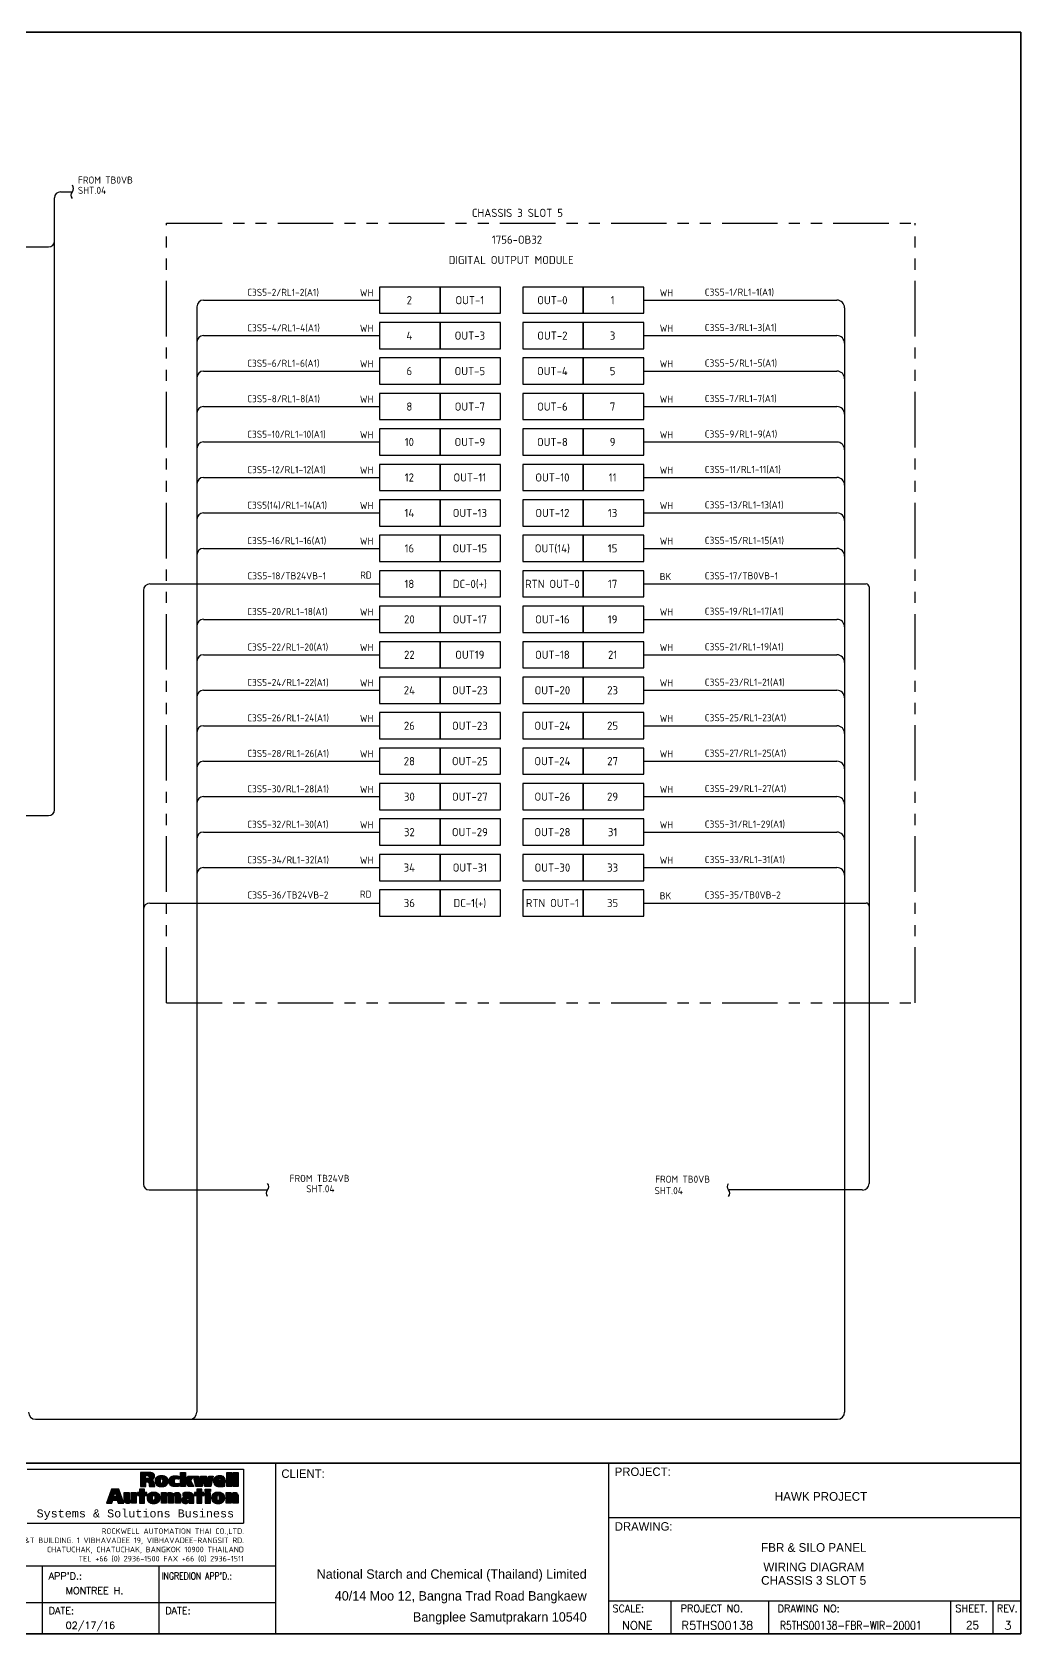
# Model space of a CAD drawing. Header units: inches. Extents: x 579627 to 667544, y 458630 to 507164.
# Drawn here: x 634833 to 636502, y 489908 to 492612 of the extents above; entities that cross this region are included whole.
import ezdxf
from ezdxf.enums import TextEntityAlignment as Align

# ---------------------------------------------------------------- set-up
doc = ezdxf.new("R2010")
doc.units = ezdxf.units.IN
doc.header["$MEASUREMENT"] = 0
doc.linetypes.add('PHANTOM2', pattern=[1.25, 0.625, -0.125, 0.125, -0.125, 0.125, -0.125])
for name, color, linetype in [('ASHADE', 7, 'Continuous'), ('GT_1', 9, 'Continuous'), ('HELPPOINT', 7, 'Continuous'), ('IE-EQUIP', 253, 'Continuous'), ('MEMBER', 7, 'Continuous'), ('RA_LOGO', 2, 'Continuous'), ('TITLE_BOX', 7, 'Continuous')]:
    doc.layers.add(name, color=color, linetype=linetype)
doc.styles.add('BOLD', font='monos.ttf')
doc.styles.add('HTX11', font='O8111901')
doc.styles.add('ISO3098B', font='ISO3098B.shx')
doc.styles.add('ROMANS', font='romans.shx', dxfattribs={"width": 0.85, "height": 25})
doc.styles.add('T1', font='browa.ttf', dxfattribs={"height": 1000})

# ---------------------------------------------------------------- blocks, each defined once
blk = doc.blocks.new('RA_LOGO1')
at = {"layer": 'RA_LOGO', "linetype": 'Continuous'}
h = blk.add_hatch(color=1, dxfattribs=at)
h.paths.add_polyline_path([(0.987, 0.539), (1.017, 0.539), (1.033, 0.538), (1.046, 0.533), (1.055, 0.521), (1.061, 0.505), (1.065, 0.484), (1.068, 0.461), (1.071, 0.439), (1.074, 0.42), (1.213, 0.42), (1.207, 0.439), (1.203, 0.46), (1.199, 0.482), (1.195, 0.504), (1.189, 0.526), (1.18, 0.545), (1.166, 0.562), (1.147, 0.575), (1.12, 0.583), (1.142, 0.59), (1.16, 0.598), (1.175, 0.609), (1.188, 0.621), (1.197, 0.637), (1.203, 0.655), (1.205, 0.677), (1.204, 0.694), (1.2, 0.709), (1.194, 0.723), (1.185, 0.734), (1.175, 0.744), (1.162, 0.752), (1.147, 0.759), (1.131, 0.763), (1.112, 0.767), (1.092, 0.769), (1.07, 0.77), (0.853, 0.77), (0.853, 0.42), (0.987, 0.42)])
h.paths.add_polyline_path([(0.981, 0.617), (0.981, 0.692), (1.018, 0.692), (1.044, 0.689), (1.063, 0.679), (1.071, 0.656), (1.066, 0.635), (1.054, 0.623), (1.036, 0.618), (1.016, 0.617)], flags=16)
h = blk.add_hatch(color=1, dxfattribs=at)
h.paths.add_polyline_path([(1.3, 0.676), (1.285, 0.67), (1.271, 0.663), (1.258, 0.654), (1.247, 0.644), (1.238, 0.633), (1.23, 0.62), (1.225, 0.606), (1.22, 0.591), (1.218, 0.574), (1.217, 0.556), (1.218, 0.538), (1.22, 0.522), (1.224, 0.506), (1.229, 0.492), (1.235, 0.479), (1.243, 0.467), (1.253, 0.456), (1.264, 0.447), (1.276, 0.438), (1.29, 0.431), (1.305, 0.425), (1.321, 0.421), (1.339, 0.417), (1.358, 0.415), (1.378, 0.415), (1.399, 0.415), (1.418, 0.417), (1.435, 0.421), (1.452, 0.425), (1.467, 0.431), (1.481, 0.438), (1.493, 0.447), (1.504, 0.456), (1.514, 0.467), (1.522, 0.479), (1.528, 0.492), (1.534, 0.506), (1.537, 0.522), (1.54, 0.538), (1.54, 0.556), (1.539, 0.574), (1.537, 0.591), (1.533, 0.606), (1.527, 0.62), (1.519, 0.633), (1.51, 0.644), (1.499, 0.654), (1.486, 0.663), (1.472, 0.67), (1.456, 0.676), (1.439, 0.681), (1.42, 0.684), (1.4, 0.686), (1.378, 0.687), (1.357, 0.686), (1.336, 0.684), (1.317, 0.681)])
h.paths.add_polyline_path([(1.36, 0.605), (1.378, 0.612), (1.396, 0.605), (1.404, 0.584), (1.406, 0.556), (1.405, 0.529), (1.401, 0.508), (1.393, 0.494), (1.378, 0.49), (1.364, 0.494), (1.356, 0.508), (1.352, 0.529), (1.351, 0.556), (1.353, 0.584)], flags=16)
for color, points in [(1, [(1.697, 0.575), (1.705, 0.591), (1.718, 0.603), (1.735, 0.61), (1.756, 0.612), (1.778, 0.61), (1.796, 0.606), (1.813, 0.599), (1.813, 0.676), (1.793, 0.681), (1.771, 0.684), (1.748, 0.686), (1.721, 0.687), (1.699, 0.686), (1.679, 0.684), (1.66, 0.681), (1.643, 0.676), (1.627, 0.67), (1.613, 0.663), (1.601, 0.654), (1.59, 0.644), (1.581, 0.633), (1.573, 0.62), (1.567, 0.606), (1.563, 0.591), (1.561, 0.574), (1.56, 0.556), (1.56, 0.538), (1.563, 0.522), (1.566, 0.506), (1.572, 0.492), (1.578, 0.479), (1.586, 0.467), (1.596, 0.456), (1.607, 0.447), (1.619, 0.438), (1.632, 0.431), (1.648, 0.425), (1.664, 0.421), (1.682, 0.417), (1.701, 0.415), (1.721, 0.415), (1.748, 0.415), (1.772, 0.418), (1.794, 0.422), (1.815, 0.428), (1.815, 0.505), (1.797, 0.496), (1.778, 0.491), (1.756, 0.49), (1.735, 0.492), (1.718, 0.5), (1.705, 0.514), (1.697, 0.531), (1.694, 0.554)]), (1, [(2.233, 0.42), (2.391, 0.42), (2.423, 0.598), (2.424, 0.598), (2.455, 0.42), (2.612, 0.42), (2.671, 0.681), (2.556, 0.681), (2.533, 0.511), (2.532, 0.511), (2.503, 0.681), (2.351, 0.681), (2.324, 0.511), (2.323, 0.511), (2.298, 0.681), (2.174, 0.681)]), (1, [(3.007, 0.42), (3.13, 0.42), (3.13, 0.769), (3.007, 0.769)]), (1, [(3.292, 0.769), (3.169, 0.769), (3.169, 0.42), (3.292, 0.42)]), (252, [(0.745, 0.265), (0.617, 0.265), (0.617, 0.112), (0.617, 0.096), (0.611, 0.082), (0.594, 0.076), (0.579, 0.082), (0.573, 0.096), (0.572, 0.112), (0.572, 0.265), (0.444, 0.265), (0.444, 0.081), (0.445, 0.062), (0.449, 0.046), (0.455, 0.031), (0.465, 0.018), (0.478, 0.008), (0.494, 0.001), (0.513, -0.004), (0.537, -0.006), (0.558, -0.004), (0.579, 0.001), (0.597, 0.011), (0.612, 0.026), (0.625, 0.047), (0.625, 0), (0.745, 0)]), (252, [(0.956, 0.191), (1.011, 0.191), (1.011, 0.265), (0.956, 0.265), (0.956, 0.355), (0.828, 0.355), (0.828, 0.265), (0.774, 0.265), (0.774, 0.191), (0.828, 0.191), (0.828, 0), (0.956, 0)]), (252, [(1.505, 0.153), (1.505, 0.169), (1.511, 0.183), (1.528, 0.189), (1.543, 0.183), (1.549, 0.169), (1.55, 0.153), (1.55, 0), (1.678, 0), (1.678, 0.153), (1.679, 0.169), (1.685, 0.183), (1.701, 0.189), (1.717, 0.183), (1.723, 0.169), (1.724, 0.153), (1.724, 0), (1.852, 0), (1.852, 0.159), (1.851, 0.173), (1.851, 0.187), (1.85, 0.202), (1.847, 0.215), (1.843, 0.228), (1.836, 0.24), (1.827, 0.25), (1.816, 0.259), (1.8, 0.265), (1.781, 0.269), (1.758, 0.271), (1.738, 0.269), (1.717, 0.264), (1.698, 0.255), (1.682, 0.242), (1.672, 0.225), (1.663, 0.242), (1.649, 0.255), (1.631, 0.264), (1.61, 0.269), (1.589, 0.271), (1.57, 0.27), (1.551, 0.266), (1.535, 0.259), (1.52, 0.249), (1.508, 0.236), (1.497, 0.217), (1.497, 0.265), (1.377, 0.265), (1.377, 0), (1.505, 0)]), (252, [(2.257, 0), (2.386, 0), (2.386, 0.191), (2.441, 0.191), (2.441, 0.265), (2.386, 0.265), (2.386, 0.355), (2.257, 0.355), (2.257, 0.265), (2.203, 0.265), (2.203, 0.191), (2.257, 0.191)]), (252, [(3.117, 0.153), (3.117, 0.169), (3.123, 0.183), (3.14, 0.189), (3.155, 0.183), (3.161, 0.169), (3.162, 0.153), (3.162, 0), (3.29, 0), (3.29, 0.184), (3.289, 0.203), (3.285, 0.219), (3.279, 0.234), (3.269, 0.247), (3.256, 0.257), (3.24, 0.265), (3.221, 0.269), (3.197, 0.271), (3.176, 0.269), (3.155, 0.263), (3.137, 0.253), (3.122, 0.239), (3.109, 0.217), (3.109, 0.265), (2.989, 0.265), (2.989, 0), (3.117, 0)])]:
    blk.add_hatch(color=color, dxfattribs=at).paths.add_polyline_path(points)
h = blk.add_hatch(color=1, dxfattribs=at)
h.paths.add_polyline_path([(1.973, 0.769), (1.847, 0.769), (1.847, 0.42), (1.973, 0.42), (1.973, 0.566)])
h.paths.add_polyline_path([(1.974, 0.566), (2.045, 0.42), (2.187, 0.42), (2.101, 0.566), (2.173, 0.681), (2.036, 0.681)])
h = blk.add_hatch(color=1, dxfattribs=at)
h.paths.add_polyline_path([(2.817, 0.415), (2.838, 0.415), (2.859, 0.415), (2.88, 0.416), (2.901, 0.418), (2.92, 0.421), (2.938, 0.425), (2.956, 0.43), (2.956, 0.497), (2.939, 0.49), (2.918, 0.485), (2.895, 0.482), (2.87, 0.481), (2.849, 0.482), (2.83, 0.485), (2.815, 0.493), (2.804, 0.504), (2.8, 0.521), (2.975, 0.521), (2.975, 0.536), (2.974, 0.555), (2.972, 0.572), (2.969, 0.589), (2.965, 0.605), (2.96, 0.619), (2.953, 0.632), (2.944, 0.645), (2.934, 0.655), (2.922, 0.665), (2.909, 0.673), (2.894, 0.679), (2.877, 0.683), (2.858, 0.686), (2.838, 0.687), (2.816, 0.686), (2.795, 0.684), (2.777, 0.681), (2.759, 0.676), (2.744, 0.67), (2.73, 0.663), (2.717, 0.654), (2.706, 0.644), (2.697, 0.633), (2.69, 0.62), (2.684, 0.606), (2.679, 0.591), (2.677, 0.574), (2.676, 0.556), (2.677, 0.538), (2.679, 0.522), (2.683, 0.507), (2.688, 0.492), (2.694, 0.479), (2.702, 0.467), (2.712, 0.456), (2.723, 0.447), (2.735, 0.438), (2.749, 0.431), (2.764, 0.425), (2.78, 0.421), (2.798, 0.417)])
h.paths.add_polyline_path([(2.799, 0.576), (2.801, 0.598), (2.811, 0.618), (2.834, 0.627), (2.855, 0.618), (2.864, 0.598), (2.865, 0.576)], flags=16)
h = blk.add_hatch(color=252, dxfattribs=at)
h.paths.add_polyline_path([(0.272, 0.077), (0.296, 0), (0.439, 0), (0.312, 0.355), (0.124, 0.355), (0, 0), (0.136, 0), (0.158, 0.077)])
h.paths.add_polyline_path([(0.255, 0.162), (0.177, 0.162), (0.216, 0.28)], flags=16)
h = blk.add_hatch(color=252, dxfattribs=at)
h.paths.add_polyline_path([(1.14, -0.003), (1.159, -0.005), (1.18, -0.006), (1.201, -0.005), (1.22, -0.003), (1.238, 0), (1.255, 0.005), (1.27, 0.011), (1.284, 0.018), (1.297, 0.027), (1.308, 0.036), (1.317, 0.047), (1.326, 0.06), (1.333, 0.073), (1.338, 0.087), (1.342, 0.103), (1.344, 0.12), (1.345, 0.137), (1.344, 0.156), (1.341, 0.173), (1.337, 0.188), (1.331, 0.203), (1.323, 0.216), (1.313, 0.227), (1.302, 0.238), (1.29, 0.246), (1.275, 0.254), (1.259, 0.26), (1.242, 0.265), (1.223, 0.268), (1.202, 0.27), (1.18, 0.271), (1.158, 0.27), (1.137, 0.268), (1.118, 0.265), (1.101, 0.26), (1.085, 0.254), (1.071, 0.246), (1.058, 0.238), (1.047, 0.227), (1.038, 0.216), (1.03, 0.203), (1.024, 0.188), (1.02, 0.173), (1.017, 0.156), (1.016, 0.137), (1.017, 0.12), (1.019, 0.103), (1.023, 0.087), (1.028, 0.073), (1.035, 0.06), (1.043, 0.047), (1.053, 0.036), (1.064, 0.027), (1.076, 0.018), (1.09, 0.011), (1.105, 0.005), (1.122, 0)])
h.paths.add_polyline_path([(1.165, 0.075), (1.157, 0.089), (1.153, 0.111), (1.152, 0.137), (1.154, 0.166), (1.162, 0.187), (1.18, 0.195), (1.198, 0.187), (1.207, 0.166), (1.208, 0.137), (1.207, 0.111), (1.204, 0.089), (1.195, 0.075), (1.18, 0.07)], flags=16)
h = blk.add_hatch(color=252, dxfattribs=at)
h.paths.add_polyline_path([(1.883, 0.052), (1.889, 0.036), (1.899, 0.023), (1.911, 0.012), (1.926, 0.004), (1.942, -0.001), (1.96, -0.005), (1.978, -0.006), (1.999, -0.004), (2.019, 0.001), (2.037, 0.01), (2.052, 0.022), (2.065, 0.04), (2.065, 0), (2.184, 0), (2.184, 0.161), (2.183, 0.18), (2.179, 0.197), (2.173, 0.212), (2.165, 0.225), (2.155, 0.236), (2.144, 0.245), (2.131, 0.252), (2.117, 0.258), (2.102, 0.263), (2.086, 0.266), (2.07, 0.268), (2.054, 0.27), (2.038, 0.271), (2.022, 0.271), (1.995, 0.27), (1.973, 0.269), (1.953, 0.266), (1.933, 0.261), (1.911, 0.256), (1.911, 0.181), (1.932, 0.19), (1.954, 0.197), (1.977, 0.202), (2, 0.204), (2.019, 0.203), (2.037, 0.2), (2.053, 0.194), (2.063, 0.183), (2.067, 0.165), (2.053, 0.167), (2.036, 0.168), (2.018, 0.169), (2, 0.168), (1.983, 0.167), (1.965, 0.164), (1.948, 0.16), (1.933, 0.154), (1.918, 0.147), (1.906, 0.137), (1.896, 0.125), (1.888, 0.11), (1.883, 0.092), (1.881, 0.072)])
h.paths.add_polyline_path([(1.998, 0.086), (2.007, 0.106), (2.028, 0.115), (2.055, 0.116), (2.067, 0.116), (2.067, 0.108), (2.063, 0.086), (2.05, 0.068), (2.028, 0.061), (2.011, 0.064), (2.001, 0.072)], flags=16)
h = blk.add_hatch(color=252, dxfattribs=at)
h.paths.add_polyline_path([(2.471, 0), (2.599, 0), (2.599, 0.264), (2.471, 0.264)])
h.paths.add_polyline_path([(2.599, 0.296), (2.599, 0.355), (2.471, 0.355), (2.471, 0.296)])
h = blk.add_hatch(color=252, dxfattribs=at)
h.paths.add_polyline_path([(2.751, -0.003), (2.77, -0.005), (2.791, -0.006), (2.811, -0.005), (2.831, -0.003), (2.849, 0), (2.865, 0.005), (2.881, 0.011), (2.895, 0.018), (2.907, 0.027), (2.918, 0.036), (2.928, 0.047), (2.936, 0.06), (2.943, 0.073), (2.948, 0.087), (2.952, 0.103), (2.955, 0.12), (2.955, 0.137), (2.954, 0.156), (2.952, 0.173), (2.947, 0.188), (2.941, 0.203), (2.934, 0.216), (2.924, 0.227), (2.913, 0.238), (2.9, 0.246), (2.886, 0.254), (2.87, 0.26), (2.852, 0.265), (2.833, 0.268), (2.813, 0.27), (2.791, 0.271), (2.769, 0.27), (2.748, 0.268), (2.729, 0.265), (2.711, 0.26), (2.695, 0.254), (2.681, 0.246), (2.669, 0.238), (2.658, 0.227), (2.648, 0.216), (2.64, 0.203), (2.634, 0.188), (2.63, 0.173), (2.628, 0.156), (2.627, 0.137), (2.627, 0.12), (2.63, 0.103), (2.633, 0.087), (2.639, 0.073), (2.645, 0.06), (2.654, 0.047), (2.663, 0.036), (2.674, 0.027), (2.687, 0.018), (2.701, 0.011), (2.716, 0.005), (2.733, 0)])
h.paths.add_polyline_path([(2.776, 0.075), (2.768, 0.089), (2.764, 0.111), (2.763, 0.137), (2.765, 0.166), (2.773, 0.187), (2.791, 0.195), (2.809, 0.187), (2.817, 0.166), (2.819, 0.137), (2.818, 0.111), (2.814, 0.089), (2.806, 0.075), (2.791, 0.07)], flags=16)
at = {"layer": 'RA_LOGO', "color": 1, "linetype": 'Continuous'}
for points in [[(1.147, 0.759), (1.131, 0.763), (1.112, 0.767), (1.092, 0.769), (1.07, 0.77), (0.853, 0.77), (0.853, 0.42), (0.987, 0.42), (0.987, 0.539), (1.017, 0.539), (1.033, 0.538), (1.046, 0.533), (1.055, 0.521), (1.061, 0.505), (1.065, 0.484), (1.068, 0.461), (1.071, 0.439), (1.074, 0.42), (1.213, 0.42), (1.207, 0.439), (1.203, 0.46), (1.199, 0.482), (1.195, 0.504), (1.189, 0.526), (1.18, 0.545), (1.166, 0.562), (1.147, 0.575), (1.121, 0.583), (1.121, 0.584), (1.142, 0.59), (1.16, 0.598), (1.175, 0.609), (1.188, 0.621), (1.197, 0.637), (1.203, 0.655), (1.205, 0.677), (1.204, 0.694), (1.2, 0.709), (1.194, 0.723), (1.185, 0.734), (1.175, 0.744), (1.162, 0.752)], [(1.016, 0.617), (0.981, 0.617), (0.981, 0.692), (1.018, 0.692), (1.044, 0.689), (1.063, 0.679), (1.071, 0.656), (1.066, 0.635), (1.054, 0.623), (1.036, 0.618)], [(1.456, 0.676), (1.439, 0.681), (1.42, 0.684), (1.4, 0.686), (1.378, 0.687), (1.357, 0.686), (1.336, 0.684), (1.317, 0.681), (1.3, 0.676), (1.285, 0.67), (1.271, 0.663), (1.258, 0.654), (1.247, 0.644), (1.238, 0.633), (1.23, 0.62), (1.225, 0.606), (1.22, 0.591), (1.218, 0.574), (1.217, 0.556), (1.217, 0.556), (1.218, 0.538), (1.22, 0.522), (1.224, 0.506), (1.229, 0.492), (1.235, 0.479), (1.243, 0.467), (1.253, 0.456), (1.264, 0.447), (1.276, 0.438), (1.29, 0.431), (1.305, 0.425), (1.321, 0.421), (1.339, 0.417), (1.358, 0.415), (1.378, 0.415), (1.399, 0.415), (1.418, 0.417), (1.435, 0.421), (1.452, 0.425), (1.467, 0.431), (1.481, 0.438), (1.493, 0.447), (1.504, 0.456), (1.514, 0.467), (1.522, 0.479), (1.528, 0.492), (1.534, 0.506), (1.537, 0.522), (1.54, 0.538), (1.54, 0.556), (1.539, 0.574), (1.537, 0.591), (1.533, 0.606), (1.527, 0.62), (1.519, 0.633), (1.51, 0.644), (1.499, 0.654), (1.486, 0.663), (1.472, 0.67)], [(1.351, 0.556), (1.353, 0.584), (1.36, 0.605), (1.378, 0.612), (1.396, 0.605), (1.404, 0.584), (1.406, 0.556), (1.405, 0.529), (1.401, 0.508), (1.393, 0.494), (1.378, 0.49), (1.364, 0.494), (1.356, 0.508), (1.352, 0.529)], [(1.679, 0.684), (1.699, 0.686), (1.721, 0.687), (1.748, 0.686), (1.771, 0.684), (1.793, 0.681), (1.813, 0.676), (1.813, 0.599), (1.796, 0.606), (1.778, 0.61), (1.756, 0.612), (1.735, 0.61), (1.718, 0.603), (1.705, 0.591), (1.697, 0.575), (1.694, 0.554), (1.697, 0.531), (1.705, 0.514), (1.718, 0.5), (1.735, 0.492), (1.756, 0.49), (1.778, 0.491), (1.797, 0.496), (1.815, 0.505), (1.815, 0.428), (1.794, 0.422), (1.772, 0.418), (1.748, 0.415), (1.721, 0.415), (1.701, 0.415), (1.682, 0.417), (1.664, 0.421), (1.648, 0.425), (1.632, 0.431), (1.619, 0.438), (1.607, 0.447), (1.596, 0.456), (1.586, 0.467), (1.578, 0.479), (1.572, 0.492), (1.566, 0.506), (1.563, 0.522), (1.56, 0.538), (1.56, 0.556), (1.561, 0.574), (1.563, 0.591), (1.567, 0.606), (1.573, 0.62), (1.581, 0.633), (1.59, 0.644), (1.601, 0.654), (1.613, 0.663), (1.627, 0.67), (1.643, 0.676), (1.66, 0.681)], [(1.973, 0.42), (1.847, 0.42), (1.847, 0.769), (1.973, 0.769), (1.973, 0.566), (1.974, 0.566), (1.973, 0.566)], [(2.045, 0.42), (1.974, 0.566), (2.036, 0.681), (2.173, 0.681), (2.101, 0.566), (2.187, 0.42)], [(2.455, 0.42), (2.424, 0.598), (2.423, 0.598), (2.391, 0.42), (2.233, 0.42), (2.174, 0.681), (2.298, 0.681), (2.323, 0.511), (2.324, 0.511), (2.351, 0.681), (2.503, 0.681), (2.532, 0.511), (2.533, 0.511), (2.556, 0.681), (2.671, 0.681), (2.612, 0.42)], [(2.817, 0.415), (2.838, 0.415), (2.859, 0.415), (2.88, 0.416), (2.901, 0.418), (2.92, 0.421), (2.938, 0.425), (2.956, 0.43), (2.956, 0.497), (2.939, 0.49), (2.918, 0.485), (2.895, 0.482), (2.87, 0.481), (2.849, 0.482), (2.83, 0.485), (2.815, 0.493), (2.804, 0.504), (2.8, 0.521), (2.975, 0.521), (2.975, 0.536), (2.974, 0.555), (2.972, 0.572), (2.969, 0.589), (2.965, 0.605), (2.96, 0.619), (2.953, 0.632), (2.944, 0.645), (2.934, 0.655), (2.922, 0.665), (2.909, 0.673), (2.894, 0.679), (2.877, 0.683), (2.858, 0.686), (2.838, 0.687), (2.816, 0.686), (2.795, 0.684), (2.777, 0.681), (2.759, 0.676), (2.744, 0.67), (2.73, 0.663), (2.717, 0.654), (2.706, 0.644), (2.697, 0.633), (2.69, 0.62), (2.684, 0.606), (2.679, 0.591), (2.677, 0.574), (2.676, 0.556), (2.676, 0.556), (2.677, 0.538), (2.679, 0.522), (2.683, 0.507), (2.688, 0.492), (2.694, 0.479), (2.702, 0.467), (2.712, 0.456), (2.723, 0.447), (2.735, 0.438), (2.749, 0.431), (2.764, 0.425), (2.78, 0.421), (2.798, 0.417)], [(2.865, 0.576), (2.799, 0.576), (2.801, 0.598), (2.811, 0.618), (2.834, 0.627), (2.855, 0.618), (2.864, 0.598)], [(3.007, 0.42), (3.007, 0.769), (3.13, 0.769), (3.13, 0.42)], [(3.169, 0.42), (3.169, 0.769), (3.292, 0.769), (3.292, 0.42)]]:
    blk.add_lwpolyline(points, close=True, dxfattribs=at)
at = {"layer": 'RA_LOGO', "color": 252, "linetype": 'Continuous'}
for points in [[(0.296, 0), (0.439, 0), (0.312, 0.355), (0.124, 0.355), (0, 0), (0.136, 0), (0.158, 0.077), (0.272, 0.077)], [(0.216, 0.279), (0.217, 0.279), (0.255, 0.162), (0.177, 0.162)], [(0.455, 0.031), (0.449, 0.046), (0.445, 0.062), (0.444, 0.081), (0.444, 0.265), (0.572, 0.265), (0.572, 0.112), (0.573, 0.096), (0.579, 0.082), (0.594, 0.076), (0.611, 0.082), (0.617, 0.096), (0.617, 0.112), (0.617, 0.265), (0.745, 0.265), (0.745, 0), (0.625, 0), (0.625, 0.045), (0.624, 0.045), (0.612, 0.026), (0.597, 0.011), (0.579, 0.001), (0.558, -0.004), (0.537, -0.006), (0.513, -0.004), (0.494, 0.001), (0.478, 0.008), (0.465, 0.018)], [(0.956, 0.191), (1.011, 0.191), (1.011, 0.265), (0.956, 0.265), (0.956, 0.355), (0.828, 0.355), (0.828, 0.265), (0.774, 0.265), (0.774, 0.191), (0.828, 0.191), (0.828, 0), (0.956, 0)], [(1.158, 0.27), (1.137, 0.268), (1.118, 0.265), (1.101, 0.26), (1.085, 0.254), (1.071, 0.246), (1.058, 0.238), (1.047, 0.227), (1.038, 0.216), (1.03, 0.203), (1.024, 0.188), (1.02, 0.173), (1.017, 0.156), (1.016, 0.137), (1.016, 0.137), (1.017, 0.12), (1.019, 0.103), (1.023, 0.087), (1.028, 0.073), (1.035, 0.06), (1.043, 0.047), (1.053, 0.036), (1.064, 0.027), (1.076, 0.018), (1.09, 0.011), (1.105, 0.005), (1.122, 0), (1.14, -0.003), (1.159, -0.005), (1.18, -0.006), (1.201, -0.005), (1.22, -0.003), (1.238, 0), (1.255, 0.005), (1.27, 0.011), (1.284, 0.018), (1.297, 0.027), (1.308, 0.036), (1.317, 0.047), (1.326, 0.06), (1.333, 0.073), (1.338, 0.087), (1.342, 0.103), (1.344, 0.12), (1.345, 0.137), (1.345, 0.137), (1.344, 0.156), (1.341, 0.173), (1.337, 0.188), (1.331, 0.203), (1.323, 0.216), (1.313, 0.227), (1.302, 0.238), (1.29, 0.246), (1.275, 0.254), (1.259, 0.26), (1.242, 0.265), (1.223, 0.268), (1.202, 0.27), (1.18, 0.271), (1.18, 0.271)], [(1.152, 0.137), (1.154, 0.166), (1.162, 0.187), (1.18, 0.195), (1.198, 0.187), (1.207, 0.166), (1.208, 0.137), (1.207, 0.111), (1.204, 0.089), (1.195, 0.075), (1.18, 0.07), (1.165, 0.075), (1.157, 0.089), (1.153, 0.111)], [(1.549, 0.169), (1.543, 0.183), (1.528, 0.189), (1.511, 0.183), (1.505, 0.169), (1.505, 0.153), (1.505, 0), (1.377, 0), (1.377, 0.265), (1.497, 0.265), (1.497, 0.219), (1.499, 0.219), (1.508, 0.236), (1.52, 0.249), (1.535, 0.259), (1.551, 0.266), (1.57, 0.27), (1.589, 0.271), (1.61, 0.269), (1.631, 0.264), (1.649, 0.255), (1.663, 0.242), (1.672, 0.226), (1.673, 0.226), (1.682, 0.242), (1.698, 0.255), (1.717, 0.264), (1.738, 0.269), (1.758, 0.271), (1.781, 0.269), (1.8, 0.265), (1.816, 0.259), (1.827, 0.25), (1.836, 0.24), (1.843, 0.228), (1.847, 0.215), (1.85, 0.202), (1.851, 0.187), (1.851, 0.173), (1.852, 0.159), (1.852, 0), (1.724, 0), (1.724, 0.153), (1.723, 0.169), (1.717, 0.183), (1.701, 0.189), (1.685, 0.183), (1.679, 0.169), (1.678, 0.153), (1.678, 0), (1.55, 0), (1.55, 0.153)], [(1.973, 0.269), (1.953, 0.266), (1.933, 0.261), (1.911, 0.256), (1.911, 0.181), (1.932, 0.19), (1.954, 0.197), (1.977, 0.202), (2, 0.204), (2.019, 0.203), (2.037, 0.2), (2.053, 0.194), (2.063, 0.183), (2.067, 0.165), (2.053, 0.167), (2.036, 0.168), (2.018, 0.169), (2, 0.168), (1.983, 0.167), (1.965, 0.164), (1.948, 0.16), (1.933, 0.154), (1.918, 0.147), (1.906, 0.137), (1.896, 0.125), (1.888, 0.11), (1.883, 0.092), (1.881, 0.072), (1.881, 0.072), (1.883, 0.052), (1.889, 0.036), (1.899, 0.023), (1.911, 0.012), (1.926, 0.004), (1.942, -0.001), (1.96, -0.005), (1.978, -0.006), (1.999, -0.004), (2.019, 0.001), (2.037, 0.01), (2.052, 0.022), (2.064, 0.038), (2.065, 0.038), (2.065, 0), (2.184, 0), (2.184, 0.161), (2.183, 0.18), (2.179, 0.197), (2.173, 0.212), (2.165, 0.225), (2.155, 0.236), (2.144, 0.245), (2.131, 0.252), (2.117, 0.258), (2.102, 0.263), (2.086, 0.266), (2.07, 0.268), (2.054, 0.27), (2.038, 0.271), (2.022, 0.271), (1.995, 0.27)], [(2.067, 0.108), (2.063, 0.086), (2.05, 0.068), (2.028, 0.061), (2.011, 0.064), (2.001, 0.072), (1.998, 0.086), (2.007, 0.106), (2.028, 0.115), (2.055, 0.116), (2.067, 0.116)], [(2.386, 0), (2.386, 0.191), (2.441, 0.191), (2.441, 0.265), (2.386, 0.265), (2.386, 0.355), (2.257, 0.355), (2.257, 0.265), (2.203, 0.265), (2.203, 0.191), (2.257, 0.191), (2.257, 0)], [(2.471, 0.296), (2.471, 0.355), (2.599, 0.355), (2.599, 0.296)], [(2.599, 0), (2.599, 0.264), (2.471, 0.264), (2.471, 0)], [(2.87, 0.26), (2.852, 0.265), (2.833, 0.268), (2.813, 0.27), (2.791, 0.271), (2.769, 0.27), (2.748, 0.268), (2.729, 0.265), (2.711, 0.26), (2.695, 0.254), (2.681, 0.246), (2.669, 0.238), (2.658, 0.227), (2.648, 0.216), (2.64, 0.203), (2.634, 0.188), (2.63, 0.173), (2.628, 0.156), (2.627, 0.137), (2.627, 0.137), (2.627, 0.12), (2.63, 0.103), (2.633, 0.087), (2.639, 0.073), (2.645, 0.06), (2.654, 0.047), (2.663, 0.036), (2.674, 0.027), (2.687, 0.018), (2.701, 0.011), (2.716, 0.005), (2.733, 0), (2.751, -0.003), (2.77, -0.005), (2.791, -0.006), (2.811, -0.005), (2.831, -0.003), (2.849, 0), (2.865, 0.005), (2.881, 0.011), (2.895, 0.018), (2.907, 0.027), (2.918, 0.036), (2.928, 0.047), (2.936, 0.06), (2.943, 0.073), (2.948, 0.087), (2.952, 0.103), (2.955, 0.12), (2.955, 0.137), (2.955, 0.137), (2.954, 0.156), (2.952, 0.173), (2.947, 0.188), (2.941, 0.203), (2.934, 0.216), (2.924, 0.227), (2.913, 0.238), (2.9, 0.246), (2.886, 0.254)], [(2.763, 0.137), (2.765, 0.166), (2.773, 0.187), (2.791, 0.195), (2.809, 0.187), (2.817, 0.166), (2.819, 0.137), (2.818, 0.111), (2.814, 0.089), (2.806, 0.075), (2.791, 0.07), (2.776, 0.075), (2.768, 0.089), (2.764, 0.111)], [(3.117, 0.169), (3.117, 0.153), (3.117, 0), (2.989, 0), (2.989, 0.265), (3.109, 0.265), (3.109, 0.219), (3.11, 0.219), (3.122, 0.239), (3.137, 0.253), (3.155, 0.263), (3.176, 0.269), (3.197, 0.271), (3.221, 0.269), (3.24, 0.265), (3.256, 0.257), (3.269, 0.247), (3.279, 0.234), (3.285, 0.219), (3.289, 0.203), (3.29, 0.184), (3.29, 0), (3.162, 0), (3.162, 0.153), (3.161, 0.169), (3.155, 0.183), (3.14, 0.189), (3.123, 0.183)]]:
    blk.add_lwpolyline(points, close=True, dxfattribs=at)
blk = doc.blocks.new('TPA')
at = {"color": 0}
for p, q in [((565225.5, 502262.6), (565640.1, 502262.6)), ((565640.1, 502262.6), (565640.1, 502159)), ((565225.5, 502159), (565640.1, 502159))]:
    blk.add_line(p, q, dxfattribs=at)
at = {"color": 4}
for p, q in [((566459.5, 502010.1), (566459.5, 501946.4)), ((566647.2, 502010.1), (566647.2, 501946.4))]:
    blk.add_line(p, q, dxfattribs=at)
at = {"color": 4, "ltscale": 0.5}
for p, q in [((566996.2, 502010.1), (566996.2, 501946.4)), ((566996.2, 502010.1), (566996.2, 501946.4)), ((567077.1, 502010.1), (567077.1, 501946.4)), ((567077.1, 502010.1), (567077.1, 501946.4))]:
    blk.add_line(p, q, dxfattribs=at)
at = {"layer": 'GT_1', "color": 4}
for p, q in [((566341, 501946.4), (566341, 502273.8)), ((566341, 501946.4), (566341, 502273.8)), ((566341, 502010.1), (567131, 502010.1))]:
    blk.add_line(p, q, dxfattribs=at)
at = {"layer": 'GT_1', "color": 4, "flags": 128}
for points in [[(565702.1, 501946.4), (565702.1, 502273.8)], [(566341, 501946.4), (566341, 502273.8)], [(565702.1, 502076.3), (564807.7, 502076.3)], [(565254.9, 501946.4), (565254.9, 502076.3)], [(565478.5, 501946.4), (565478.5, 502076.3)], [(565702.1, 502006.4), (564807.7, 502006.4)]]:
    blk.add_lwpolyline(points, dxfattribs=at)
at = {"layer": 'HELPPOINT', "color": 4, "lineweight": 35}
for p, q in [((562706.8, 505019.3), (567131, 505019.3)), ((562706.8, 505019.3), (567131, 505019.3)), ((567131, 505019.3), (567131, 501946.4)), ((567131, 505019.3), (567131, 501946.4)), ((567131, 501946.4), (562706.8, 501946.4)), ((567131, 501946.4), (562706.8, 501946.4))]:
    blk.add_line(p, q, dxfattribs=at)
at = {"layer": 'HELPPOINT', "color": 4}
for p, q in [((566341, 502169.7), (567131, 502169.7)), ((566341, 502169.7), (567131, 502169.7)), ((566341, 502010.1), (567131, 502010.1))]:
    blk.add_line(p, q, dxfattribs=at)
at = {"layer": 'MEMBER', "color": 4, "lineweight": 35}
blk.add_line((562706.8, 502273.8), (567131, 502273.8), dxfattribs=at)
blk.add_line((562706.8, 502273.8), (567131, 502273.8), dxfattribs=at)
at = {"layer": 'MEMBER', "color": 4}
for p, q in [((566341, 502169.7), (567131, 502169.7)), ((566341, 502169.7), (567131, 502169.7)), ((566341, 502010.1), (567131, 502010.1)), ((566341, 502010.1), (567131, 502010.1))]:
    blk.add_line(p, q, dxfattribs=at)
at = {"color": 0, "xscale": 76.7727272878401, "yscale": 76.77272728795651, "zscale": 76.772727288}
blk.add_blockref('RA_LOGO1', (565377.2, 502197.1), dxfattribs=at)
at = {"color": 4, "ltscale": 100, "style": 'HTX11'}
for s, p in [('HAWK PROJECT', (566747.6, 502210.2)), ('FBR & SILO PANEL', (566733.8, 502112.3)), ('WIRING DIAGRAM', (566733.8, 502074.9))]:
    blk.add_text(s, height=16.696, dxfattribs=at).set_placement(p, align=Align.MIDDLE_CENTER)
at = {"color": 0, "insert": (565243.3, 502185.3), "char_height": 15.355, "width": 438.272, "attachment_point": 1, "style": 'BOLD'}
blk.add_mtext('{\\W1.04;Systems & Solutions Business}', dxfattribs=at)
at = {"color": 4, "insert": (565640.9, 502148.9), "char_height": 10.5571, "width": 527.854, "attachment_point": 3, "style": 'ISO3098B'}
blk.add_mtext('ROCKWELL AUTOMATION THAI CO.,LTD.\\P22 FLOOR. TP&T BUILDING. 1 VIBHAVADEE 19, VIBHAVADEE-RANGSIT RD. CHATUCHAK, CHATUCHAK, BANGKOK 10900 THAILAND\\PTEL +66 (0) 2936-1500 FAX +66 (0) 2936-1511', dxfattribs=at)
at = {"style": 'HTX11'}
for tag, p in [('A', (566704.3, 502037.1)), ('B', (567038.2, 501963.3))]:
    blk.add_attdef(tag, text='', height=16.8, dxfattribs=at).set_placement(p, align=Align.MIDDLE_CENTER)
at = {"layer": 'GT_1', "color": 4, "style": 'HTX11'}
for s, p in [('CLIENT:', (565712.8, 502245.8)), ('PROJECT:', (566352.2, 502249.5)), ('DRAWING:', (566352.2, 502144.6))]:
    blk.add_text(s, height=16.19, dxfattribs=at).set_placement(p)
at = {"layer": 'MEMBER', "color": 4, "ltscale": 0.8, "style": 'ROMANS'}
for s, height, p in [("APP'D.:", 13.49, (565266.5, 502051.1)), ('MONTREE H.', 13.49, (565299.2, 502022.7)), ('SCALE:', 13.49, (566347.7, 501988.5)), ('PROJECT NO.', 13.495, (566478.7, 501988.5)), ('DRAWING NO:', 13.495, (566664.7, 501988.5)), ('SHEET.', 13.64, (567005.3, 501988.5)), ('REV.', 13.64, (567084.8, 501988.5)), ('DATE:', 13.49, (565266.5, 501984.5)), ('02/17/16', 13.49, (565299.2, 501956)), ('DATE:', 13.49, (565490.1, 501984.5)), ('NONE', 16.17, (566365.9, 501954.7)), ('R5THS00138', 16.17, (566480, 501954.7))]:
    blk.add_text(s, height=height, dxfattribs=at).set_placement(p)
at = {"layer": 'MEMBER', "color": 4, "ltscale": 0.8, "style": 'ROMANS', "width": 0.8}
for s, height, p in [("INGREDION APP'D.:", 13.495, (565483.3, 502051.1)), ('R5THS00138-FBR-WIR-20001', 16.175, (566668.8, 501954.7))]:
    blk.add_text(s, height=height, dxfattribs=at).set_placement(p)
at = {"layer": 'MEMBER', "color": 4, "ltscale": 0.8, "style": 'ROMANS'}
blk.add_text('3', height=16.2, dxfattribs=at).set_placement((567105.9, 501954.7), align=Align.CENTER)
at = {"layer": 'TITLE_BOX', "color": 7, "linetype": 'ByBlock', "style": 'T1'}
for s, p in [('National Starch and Chemical (Thailand) Limited', (566298.3, 502052.3)), ('40/14 Moo 12, Bangna Trad Road Bangkaew', (566298.3, 502010.5)), ('Bangplee Samutprakarn 10540', (566298.3, 501970.1))]:
    blk.add_text(s, height=18, dxfattribs=at).set_placement(p, align=Align.RIGHT)

msp = doc.modelspace()

# ---------------------------------------------------------------- linework, layer by layer
msp.add_line((634871.4, 491299), (634871.4, 492332))
at = {"color": 0}
for p, q in [((634881.4, 492342), (634901.6, 492342)), ((634588.9, 492249), (634861.4, 492249)), ((635865.7, 491680.3), (636241.2, 491680.3)), ((636246.2, 491675.3), (636246.2, 490668.1)), ((634588.9, 491289), (634861.4, 491289)), ((635865.7, 491141.5), (636241.2, 491141.5)), ((636235.1, 490657.1), (636008.9, 490657.1))]:
    msp.add_line(p, q, dxfattribs=at)
at = {"color": 4}
for p, q in [((635111.6, 492148.2), (635111.6, 490282.1)), ((635122.7, 492159.2), (635420.1, 492159.2)), ((635865.7, 492159.2), (636191.8, 492159.2)), ((636204.7, 492146.3), (636204.7, 490282.1)), ((635122.7, 492099.4), (635420.1, 492099.4)), ((635865.7, 492099.4), (636191.8, 492099.4)), ((635122.7, 492039.5), (635420.1, 492039.5)), ((635865.7, 492039.5), (636191.8, 492039.5)), ((635122.7, 491979.6), (635420.1, 491979.6)), ((635865.7, 491979.6), (636191.8, 491979.6)), ((635122.7, 491919.8), (635420.1, 491919.8)), ((635865.7, 491919.8), (636191.8, 491919.8)), ((635122.7, 491859.9), (635420.1, 491859.9)), ((635865.7, 491859.9), (636191.8, 491859.9)), ((635122.7, 491800), (635420.1, 491800)), ((635865.7, 491800), (636191.8, 491800)), ((635122.7, 491740.2), (635420.1, 491740.2)), ((635865.7, 491740.2), (636191.8, 491740.2)), ((635122.7, 491620.4), (635420.1, 491620.4)), ((635865.7, 491620.4), (636191.8, 491620.4)), ((635122.7, 491560.6), (635420.1, 491560.6)), ((635865.7, 491560.6), (636191.8, 491560.6)), ((635122.7, 491500.7), (635420.1, 491500.7)), ((635865.7, 491500.7), (636191.8, 491500.7)), ((635122.7, 491440.8), (635420.1, 491440.8)), ((635865.7, 491440.8), (636191.8, 491440.8)), ((635122.7, 491381), (635420.1, 491381)), ((635865.7, 491381), (636191.8, 491381)), ((635122.7, 491321.1), (635420.1, 491321.1)), ((635865.7, 491321.1), (636191.8, 491321.1)), ((635122.7, 491261.2), (635420.1, 491261.2)), ((635865.7, 491261.2), (636191.8, 491261.2)), ((635122.7, 491201.4), (635420.1, 491201.4)), ((635865.7, 491201.4), (636191.8, 491201.4)), ((634839.5, 490270.1), (636192.7, 490270.1))]:
    msp.add_line(p, q, dxfattribs=at)
at = {"color": 1}
for p, q in [((635032.4, 491680.3), (635420.1, 491680.3)), ((635021.3, 491669.2), (635021.3, 490667.1)), ((635032.4, 491141.5), (635420.1, 491141.5)), ((635031.3, 490657.1), (635231, 490657.1))]:
    msp.add_line(p, q, dxfattribs=at)
at = {"color": 0}
for points in [[(634901.6, 492330.9, -0.351), (634901.6, 492342, 0.351), (634901.6, 492353.1, -2.081666)], [(636008.9, 490646, 0.351), (636008.9, 490657.1, -0.351), (636008.9, 490668.2, 2.081666)]]:
    msp.add_lwpolyline(points, format="xyb", dxfattribs=at)
at = {"color": 1}
msp.add_lwpolyline([(635231, 490646, -0.351), (635231, 490657.1, 0.351), (635231, 490668.2, -2.081666)], format="xyb", dxfattribs=at)
for centre, start, end in [((634881.4, 492332), 90, 180), ((634861.4, 492259), 270, 0), ((634861.4, 491299), 270, 0)]:
    msp.add_arc(centre, 10, start, end)
at = {"color": 4}
for centre, radius, start, end in [((635122.7, 492148.2), 11.1, 90, 180), ((636191.8, 492146.3), 12.9, 0, 90), ((635122.7, 492088.3), 11.1, 90, 180), ((636191.8, 492086.4), 12.9, 0, 90), ((635122.7, 492028.4), 11.1, 90, 180), ((636191.8, 492026.6), 12.9, 0, 90), ((635122.7, 491968.6), 11.1, 90, 180), ((636191.8, 491966.7), 12.9, 0, 90), ((635122.7, 491908.7), 11.1, 90, 180), ((636191.8, 491906.8), 12.9, 0, 90), ((635122.7, 491848.8), 11.1, 90, 180), ((636191.8, 491847), 12.9, 0, 90), ((635122.7, 491789), 11.1, 90, 180), ((636191.8, 491787.1), 12.9, 0, 90), ((635122.7, 491729.1), 11.1, 90, 180), ((636191.8, 491727.2), 12.9, 0, 90), ((635122.7, 491609.4), 11.1, 90, 180), ((636191.8, 491607.5), 12.9, 0, 90), ((635122.7, 491549.5), 11.1, 90, 180), ((636191.8, 491547.6), 12.9, 0, 90), ((635122.7, 491489.6), 11.1, 90, 180), ((636191.8, 491487.8), 12.9, 0, 90), ((635122.7, 491429.8), 11.1, 90, 180), ((636191.8, 491427.9), 12.9, 0, 90), ((635122.7, 491369.9), 11.1, 90, 180), ((636191.8, 491368), 12.9, 0, 90), ((635122.7, 491310), 11.1, 90, 180), ((636191.8, 491308.2), 12.9, 0, 90), ((635122.7, 491250.2), 11.1, 90, 180), ((636191.8, 491248.3), 12.9, 0, 90), ((635122.7, 491190.3), 11.1, 90, 180), ((636191.8, 491188.4), 12.9, 0, 90), ((634839.5, 490282.1), 12, 180, 270), ((635099.6, 490282.1), 12, 270, 0), ((636192.7, 490282.1), 12, 270, 0)]:
    msp.add_arc(centre, radius, start, end, dxfattribs=at)
at = {"color": 1}
for centre, radius, start, end in [((635032.4, 491669.2), 11.1, 90, 180), ((635032.4, 491130.4), 11.1, 90, 180), ((635031.3, 490667.1), 10, 180, 270)]:
    msp.add_arc(centre, radius, start, end, dxfattribs=at)
at = {"color": 0}
for centre, radius, start, end in [((636241.2, 491675.3), 5, 0, 90), ((636241.2, 491136.5), 5, 0, 90), ((636235.1, 490668.1), 11.1, 270, 0)]:
    msp.add_arc(centre, radius, start, end, dxfattribs=at)
at = {"layer": 'ASHADE', "color": 4, "linetype": 'PHANTOM2', "ltscale": 150}
for p, q in [((635060.5, 490973.1), (635060.5, 492289.2)), ((635060.5, 492289.2), (636323.7, 492289.2)), ((636323.7, 490973.1), (636323.7, 492289.2)), ((635060.5, 490973.1), (636323.7, 490973.1))]:
    msp.add_line(p, q, dxfattribs=at)
at = {"layer": 'IE-EQUIP', "linetype": 'Continuous'}
for points in [[(635420.1, 492181.4), (635420.1, 492137.1), (635522.2, 492137.1), (635522.2, 492181.4)], [(635522.2, 492181.4), (635522.2, 492137.1), (635624.3, 492137.1), (635624.3, 492181.4)], [(635661.5, 492181.4), (635661.5, 492137.1), (635763.6, 492137.1), (635763.6, 492181.4)], [(635763.6, 492181.4), (635763.6, 492137.1), (635865.7, 492137.1), (635865.7, 492181.4)], [(635420.1, 492121.5), (635420.1, 492077.2), (635522.2, 492077.2), (635522.2, 492121.5)], [(635522.2, 492121.5), (635522.2, 492077.2), (635624.3, 492077.2), (635624.3, 492121.5)], [(635661.5, 492121.5), (635661.5, 492077.2), (635763.6, 492077.2), (635763.6, 492121.5)], [(635763.6, 492121.5), (635763.6, 492077.2), (635865.7, 492077.2), (635865.7, 492121.5)], [(635420.1, 492061.6), (635420.1, 492017.4), (635522.2, 492017.4), (635522.2, 492061.6)], [(635522.2, 492061.6), (635522.2, 492017.4), (635624.3, 492017.4), (635624.3, 492061.6)], [(635661.5, 492061.6), (635661.5, 492017.4), (635763.6, 492017.4), (635763.6, 492061.6)], [(635763.6, 492061.6), (635763.6, 492017.4), (635865.7, 492017.4), (635865.7, 492061.6)], [(635420.1, 492001.8), (635420.1, 491957.5), (635522.2, 491957.5), (635522.2, 492001.8)], [(635522.2, 492001.8), (635522.2, 491957.5), (635624.3, 491957.5), (635624.3, 492001.8)], [(635661.5, 492001.8), (635661.5, 491957.5), (635763.6, 491957.5), (635763.6, 492001.8)], [(635763.6, 492001.8), (635763.6, 491957.5), (635865.7, 491957.5), (635865.7, 492001.8)], [(635420.1, 491941.9), (635420.1, 491897.6), (635522.2, 491897.6), (635522.2, 491941.9)], [(635522.2, 491941.9), (635522.2, 491897.6), (635624.3, 491897.6), (635624.3, 491941.9)], [(635661.5, 491941.9), (635661.5, 491897.6), (635763.6, 491897.6), (635763.6, 491941.9)], [(635763.6, 491941.9), (635763.6, 491897.6), (635865.7, 491897.6), (635865.7, 491941.9)], [(635420.1, 491882), (635420.1, 491837.8), (635522.2, 491837.8), (635522.2, 491882)], [(635522.2, 491882), (635522.2, 491837.8), (635624.3, 491837.8), (635624.3, 491882)], [(635661.5, 491882), (635661.5, 491837.8), (635763.6, 491837.8), (635763.6, 491882)], [(635763.6, 491882), (635763.6, 491837.8), (635865.7, 491837.8), (635865.7, 491882)], [(635420.1, 491822.2), (635420.1, 491777.9), (635522.2, 491777.9), (635522.2, 491822.2)], [(635522.2, 491822.2), (635522.2, 491777.9), (635624.3, 491777.9), (635624.3, 491822.2)], [(635661.5, 491822.2), (635661.5, 491777.9), (635763.6, 491777.9), (635763.6, 491822.2)], [(635763.6, 491822.2), (635763.6, 491777.9), (635865.7, 491777.9), (635865.7, 491822.2)], [(635420.1, 491762.3), (635420.1, 491718), (635522.2, 491718), (635522.2, 491762.3)], [(635522.2, 491762.3), (635522.2, 491718), (635624.3, 491718), (635624.3, 491762.3)], [(635661.5, 491762.3), (635661.5, 491718), (635763.6, 491718), (635763.6, 491762.3)], [(635763.6, 491762.3), (635763.6, 491718), (635865.7, 491718), (635865.7, 491762.3)], [(635420.1, 491702.4), (635420.1, 491658.2), (635522.2, 491658.2), (635522.2, 491702.4)], [(635522.2, 491702.4), (635522.2, 491658.2), (635624.3, 491658.2), (635624.3, 491702.4)], [(635661.5, 491702.4), (635661.5, 491658.2), (635763.6, 491658.2), (635763.6, 491702.4)], [(635763.6, 491702.4), (635763.6, 491658.2), (635865.7, 491658.2), (635865.7, 491702.4)], [(635420.1, 491642.6), (635420.1, 491598.3), (635522.2, 491598.3), (635522.2, 491642.6)], [(635522.2, 491642.6), (635522.2, 491598.3), (635624.3, 491598.3), (635624.3, 491642.6)], [(635661.5, 491642.6), (635661.5, 491598.3), (635763.6, 491598.3), (635763.6, 491642.6)], [(635763.6, 491642.6), (635763.6, 491598.3), (635865.7, 491598.3), (635865.7, 491642.6)], [(635420.1, 491582.7), (635420.1, 491538.4), (635522.2, 491538.4), (635522.2, 491582.7)], [(635522.2, 491582.7), (635522.2, 491538.4), (635624.3, 491538.4), (635624.3, 491582.7)], [(635661.5, 491582.7), (635661.5, 491538.4), (635763.6, 491538.4), (635763.6, 491582.7)], [(635763.6, 491582.7), (635763.6, 491538.4), (635865.7, 491538.4), (635865.7, 491582.7)], [(635420.1, 491522.8), (635420.1, 491478.6), (635522.2, 491478.6), (635522.2, 491522.8)], [(635522.2, 491522.8), (635522.2, 491478.6), (635624.3, 491478.6), (635624.3, 491522.8)], [(635661.5, 491522.8), (635661.5, 491478.6), (635763.6, 491478.6), (635763.6, 491522.8)], [(635763.6, 491522.8), (635763.6, 491478.6), (635865.7, 491478.6), (635865.7, 491522.8)], [(635420.1, 491463), (635420.1, 491418.7), (635522.2, 491418.7), (635522.2, 491463)], [(635522.2, 491463), (635522.2, 491418.7), (635624.3, 491418.7), (635624.3, 491463)], [(635661.5, 491463), (635661.5, 491418.7), (635763.6, 491418.7), (635763.6, 491463)], [(635763.6, 491463), (635763.6, 491418.7), (635865.7, 491418.7), (635865.7, 491463)], [(635420.1, 491403.1), (635420.1, 491358.8), (635522.2, 491358.8), (635522.2, 491403.1)], [(635522.2, 491403.1), (635522.2, 491358.8), (635624.3, 491358.8), (635624.3, 491403.1)], [(635661.5, 491403.1), (635661.5, 491358.8), (635763.6, 491358.8), (635763.6, 491403.1)], [(635763.6, 491403.1), (635763.6, 491358.8), (635865.7, 491358.8), (635865.7, 491403.1)], [(635420.1, 491343.2), (635420.1, 491299), (635522.2, 491299), (635522.2, 491343.2)], [(635522.2, 491343.2), (635522.2, 491299), (635624.3, 491299), (635624.3, 491343.2)], [(635661.5, 491343.2), (635661.5, 491299), (635763.6, 491299), (635763.6, 491343.2)], [(635763.6, 491343.2), (635763.6, 491299), (635865.7, 491299), (635865.7, 491343.2)], [(635420.1, 491283.4), (635420.1, 491239.1), (635522.2, 491239.1), (635522.2, 491283.4)], [(635522.2, 491283.4), (635522.2, 491239.1), (635624.3, 491239.1), (635624.3, 491283.4)], [(635661.5, 491283.4), (635661.5, 491239.1), (635763.6, 491239.1), (635763.6, 491283.4)], [(635763.6, 491283.4), (635763.6, 491239.1), (635865.7, 491239.1), (635865.7, 491283.4)], [(635420.1, 491223.5), (635420.1, 491179.2), (635522.2, 491179.2), (635522.2, 491223.5)], [(635522.2, 491223.5), (635522.2, 491179.2), (635624.3, 491179.2), (635624.3, 491223.5)], [(635661.5, 491223.5), (635661.5, 491179.2), (635763.6, 491179.2), (635763.6, 491223.5)], [(635763.6, 491223.5), (635763.6, 491179.2), (635865.7, 491179.2), (635865.7, 491223.5)], [(635420.1, 491163.6), (635420.1, 491119.4), (635522.2, 491119.4), (635522.2, 491163.6)], [(635522.2, 491163.6), (635522.2, 491119.4), (635624.3, 491119.4), (635624.3, 491163.6)], [(635661.5, 491163.6), (635661.5, 491119.4), (635763.6, 491119.4), (635763.6, 491163.6)], [(635763.6, 491163.6), (635763.6, 491119.4), (635865.7, 491119.4), (635865.7, 491163.6)]]:
    msp.add_lwpolyline(points, close=True, dxfattribs=at)

# ---------------------------------------------------------------- block references
ref = msp.add_blockref('TPA', (137427, 48194.8), dxfattribs=dict(xscale=0.8800000000046566, yscale=0.8800000000046566, zscale=0.8800000000000001))
ref.add_attrib('SHT', '25', dxfattribs={"height": 14.82, "style": 'HTX11'}).set_placement((636420.6, 489922.5), align=Align.MIDDLE_CENTER)
ref.add_attrib('B', 'CHASSIS 3 SLOT 5', dxfattribs={"height": 14.821, "style": 'HTX11'}).set_placement((636152.5, 489998.1), align=Align.MIDDLE_CENTER)

# ---------------------------------------------------------------- texts
at = {"color": 0, "style": 'ISO3098B'}
for s, p in [('FROM TB0VB', (634911, 492356)), ('SHT.04', (634910.8, 492338.6)), ('BK', (635892.8, 491686.6)), ('C3S5-17/TB0VB-1', (635968.7, 491687.9)), ('BK', (635892.8, 491147.8)), ('C3S5-35/TB0VB-2', (635968.7, 491149.1)), ('FROM TB0VB', (635885.1, 490669.3)), ('SHT.04', (635884, 490650))]:
    msp.add_text(s, height=12, dxfattribs=at).set_placement(p)
at = {"color": 2, "style": 'ISO3098B'}
for s, p in [('CHASSIS 3 SLOT 5', (635652.6, 492306.6)), ('1756-OB32', (635651.9, 492261.4)), ('DIGITAL OUTPUT MODULE', (635642, 492227)), ('2', (635470.2, 492159.2)), ('OUT-1', (635572.3, 492159.2)), ('OUT-0', (635711.6, 492159.2)), ('1', (635813.2, 492159.2)), ('4', (635470.2, 492099.4)), ('OUT-3', (635572.3, 492099.4)), ('OUT-2', (635711.6, 492099.4)), ('3', (635813.2, 492099.4)), ('6', (635470.2, 492039.5)), ('OUT-5', (635572.3, 492039.5)), ('OUT-4', (635711.6, 492039.5)), ('5', (635813.2, 492039.5)), ('8', (635470.2, 491979.6)), ('OUT-7', (635572.3, 491979.6)), ('OUT-6', (635711.6, 491979.6)), ('7', (635813.2, 491979.6)), ('10', (635470.2, 491919.8)), ('OUT-9', (635572.3, 491919.8)), ('OUT-8', (635711.6, 491919.8)), ('9', (635813.2, 491919.8)), ('12', (635470.2, 491859.9)), ('OUT-11', (635572.3, 491859.9)), ('OUT-10', (635711.6, 491859.9)), ('11', (635813.2, 491859.9)), ('14', (635470.2, 491800)), ('OUT-13', (635572.3, 491800)), ('OUT-12', (635711.6, 491800)), ('13', (635813.2, 491800)), ('16', (635470.2, 491740.2)), ('OUT-15', (635572.3, 491740.2)), ('OUT(14)', (635711.6, 491740.2)), ('15', (635813.2, 491740.2)), ('18', (635470.2, 491680.3)), ('DC-0(+)', (635572.3, 491680.3)), ('RTN OUT-0', (635711.6, 491680.3)), ('17', (635813.2, 491680.3)), ('20', (635470.2, 491620.4)), ('OUT-17', (635572.3, 491620.4)), ('OUT-16', (635711.6, 491620.4)), ('19', (635813.2, 491620.4)), ('22', (635470.2, 491560.6)), ('OUT19', (635572.3, 491560.6)), ('OUT-18', (635711.6, 491560.6)), ('21', (635813.2, 491560.6)), ('24', (635470.2, 491500.7)), ('OUT-23', (635572.3, 491500.7)), ('OUT-20', (635711.6, 491500.7)), ('23', (635813.2, 491500.7)), ('26', (635470.2, 491440.8)), ('OUT-23', (635572.3, 491440.8)), ('OUT-24', (635711.6, 491440.8)), ('25', (635813.2, 491440.8)), ('28', (635470.2, 491381)), ('OUT-25', (635572.3, 491381)), ('OUT-24', (635711.6, 491381)), ('27', (635813.2, 491381)), ('30', (635470.2, 491321.1)), ('OUT-27', (635572.3, 491321.1)), ('OUT-26', (635711.6, 491321.1)), ('29', (635813.2, 491321.1)), ('32', (635470.2, 491261.2)), ('OUT-29', (635572.3, 491261.2)), ('OUT-28', (635711.6, 491261.2)), ('31', (635813.2, 491261.2)), ('34', (635470.2, 491201.4)), ('OUT-31', (635572.3, 491201.4)), ('OUT-30', (635711.6, 491201.4)), ('33', (635813.2, 491201.4)), ('36', (635470.2, 491141.5)), ('DC-1(+)', (635572.3, 491141.5)), ('RTN OUT-1', (635711.6, 491141.5)), ('35', (635813.2, 491141.5))]:
    msp.add_text(s, height=13.8, dxfattribs=at).set_placement(p, align=Align.MIDDLE)
at = {"color": 4, "style": 'ISO3098B'}
for s, p in [('C3S5-2/RL1-2(A1)', (635196.5, 492166.4)), ('WH', (635386.8, 492165.6)), ('WH', (635892.8, 492165.6)), ('C3S5-1/RL1-1(A1)', (635968.7, 492166.8)), ('C3S5-4/RL1-4(A1)', (635196.5, 492106.5)), ('WH', (635386.8, 492105.7)), ('WH', (635892.8, 492105.7)), ('C3S5-3/RL1-3(A1)', (635968.7, 492106.9)), ('C3S5-6/RL1-6(A1)', (635196.5, 492046.7)), ('C3S5-5/RL1-5(A1)', (635968.7, 492047.1)), ('WH', (635386.8, 492045.8)), ('WH', (635892.8, 492045.8)), ('C3S5-8/RL1-8(A1)', (635196.5, 491986.8)), ('WH', (635386.8, 491986)), ('WH', (635892.8, 491986)), ('C3S5-7/RL1-7(A1)', (635968.7, 491987.2)), ('C3S5-10/RL1-10(A1)', (635196.5, 491926.9)), ('WH', (635386.8, 491926.1)), ('WH', (635892.8, 491926.1)), ('C3S5-9/RL1-9(A1)', (635968.7, 491927.3)), ('C3S5-12/RL1-12(A1)', (635196.5, 491867.1)), ('WH', (635386.8, 491866.2)), ('WH', (635892.8, 491866.2)), ('C3S5-11/RL1-11(A1)', (635968.7, 491867.5)), ('C3S5(14)/RL1-14(A1)', (635196.5, 491807.2)), ('WH', (635386.8, 491806.4)), ('WH', (635892.8, 491806.4)), ('C3S5-13/RL1-13(A1)', (635968.7, 491807.6)), ('C3S5-16/RL1-16(A1)', (635196.5, 491747.3)), ('WH', (635386.8, 491746.5)), ('WH', (635892.8, 491746.5)), ('C3S5-15/RL1-15(A1)', (635968.7, 491747.7)), ('C3S5-20/RL1-18(A1)', (635196.5, 491627.6)), ('WH', (635386.8, 491626.8)), ('WH', (635892.8, 491626.8)), ('C3S5-19/RL1-17(A1)', (635968.7, 491628)), ('C3S5-22/RL1-20(A1)', (635196.5, 491567.7)), ('WH', (635386.8, 491566.9)), ('WH', (635892.8, 491566.9)), ('C3S5-21/RL1-19(A1)', (635968.7, 491568.1)), ('C3S5-24/RL1-22(A1)', (635196.5, 491507.9)), ('WH', (635386.8, 491507)), ('WH', (635892.8, 491507)), ('C3S5-23/RL1-21(A1)', (635968.7, 491508.3)), ('C3S5-26/RL1-24(A1)', (635196.5, 491448)), ('WH', (635386.8, 491447.2)), ('WH', (635892.8, 491447.2)), ('C3S5-25/RL1-23(A1)', (635968.7, 491448.4)), ('C3S5-28/RL1-26(A1)', (635196.5, 491388.1)), ('WH', (635386.8, 491387.3)), ('WH', (635892.8, 491387.3)), ('C3S5-27/RL1-25(A1)', (635968.7, 491388.5)), ('C3S5-30/RL1-28(A1)', (635196.5, 491328.3)), ('WH', (635386.8, 491327.4)), ('WH', (635892.8, 491327.4)), ('C3S5-29/RL1-27(A1)', (635968.7, 491328.7)), ('C3S5-32/RL1-30(A1)', (635196.5, 491268.4)), ('WH', (635386.8, 491267.6)), ('WH', (635892.8, 491267.6)), ('C3S5-31/RL1-29(A1)', (635968.7, 491268.8)), ('C3S5-34/RL1-32(A1)', (635196.5, 491208.5)), ('C3S5-33/RL1-31(A1)', (635968.7, 491208.9)), ('WH', (635386.8, 491207.7)), ('WH', (635892.8, 491207.7))]:
    msp.add_text(s, height=12, dxfattribs=at).set_placement(p)
at = {"color": 1, "style": 'ISO3098B'}
for s, p in [('C3S5-18/TB24VB-1', (635196.8, 491687.9)), ('RD', (635387.2, 491689.2)), ('C3S5-36/TB24VB-2', (635196.8, 491149.1)), ('RD', (635386.8, 491150.4)), ('FROM TB24VB', (635268.1, 490670.7)), ('SHT.04', (635296.2, 490653.2))]:
    msp.add_text(s, height=12, dxfattribs=at).set_placement(p)

doc.saveas('drawing.dxf')
